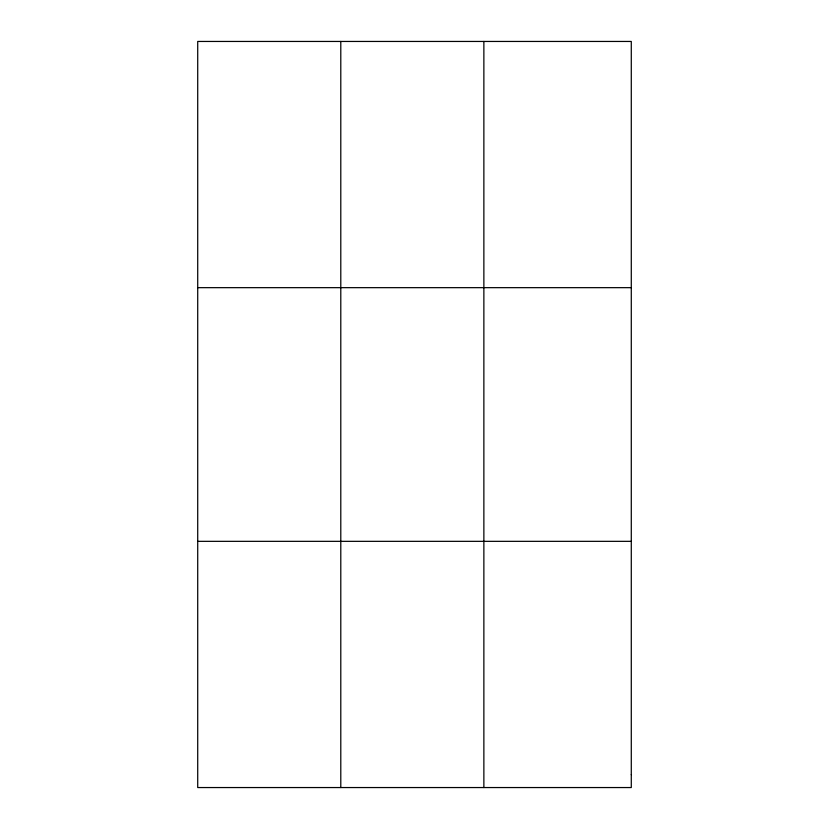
<?xml version="1.0" encoding="UTF-8"?>
<svg xmlns="http://www.w3.org/2000/svg" width="829" height="829" viewBox="0 0 829 829"><rect width="100%" height="100%" fill="white"/><g stroke="black" fill="none" stroke-linecap="round" stroke-linejoin="round"><path stroke-width="1.24" d="M340.792 41.45L340.792 787.55M483.867 41.45L483.867 787.55M197.716 287.663L631.284 287.663M197.716 541.337L631.284 541.337M631.284 774.587L631.284 787.55L197.716 787.55L197.716 41.45L631.284 41.45L631.284 774.587"/></g></svg>
